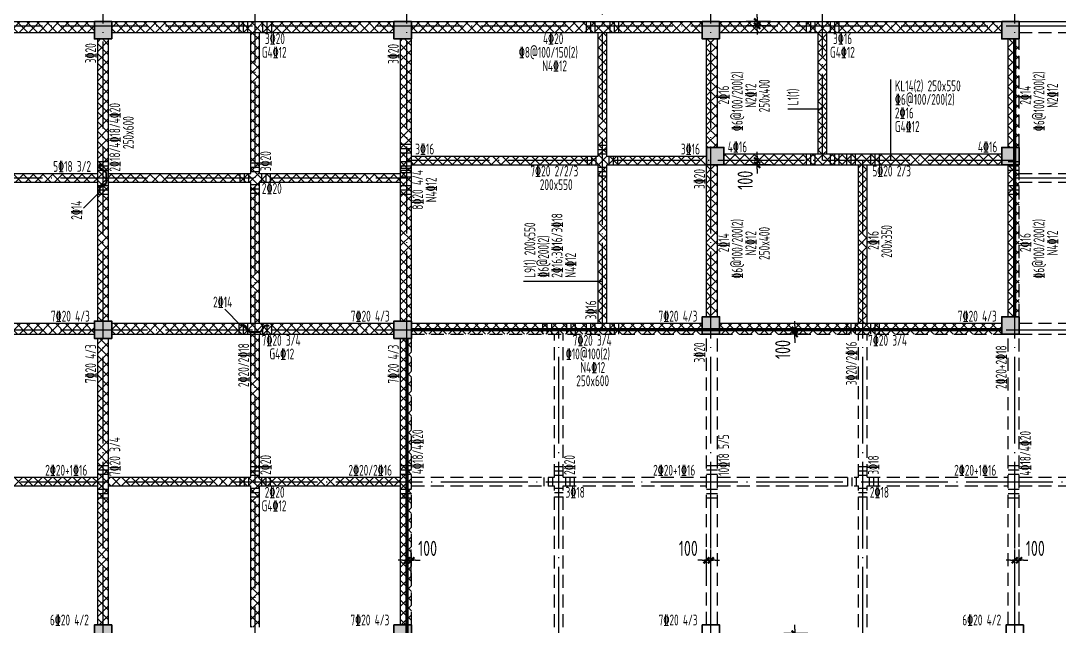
# Model space of a CAD drawing. Extents: x 8243024 to 8945023, y 669070 to 951310.
# Drawn here: x 8631985 to 8655906, y 777831 to 791781 of the extents above; entities that cross this region are included whole.
import ezdxf

# ---------------------------------------------------------------- set-up
doc = ezdxf.new("R2010")
doc.units = 0
doc.header["$LTSCALE"] = 1000
doc.linetypes.add('DASHED', pattern=[0.75, 0.5, -0.25])
doc.linetypes.add('DOTE', pattern=[2.42, 2, -0.2, 0.02, -0.2])
doc.layers.get('0').update_dxf_attribs({"linetype": 'CONTINUOUS'})
doc.layers.get('Defpoints').update_dxf_attribs({"linetype": 'CONTINUOUS'})
for name, color, linetype in [('BEAM', 4, 'DASHED'), ('BEAM_CON', 4, 'CONTINUOUS'), ('DIM', 3, 'CONTINUOUS'), ('DOTE', 1, 'DOTE'), ('HATCH', 254, 'CONTINUOUS'), ('柱涂实', 54, 'CONTINUOUS')]:
    doc.layers.add(name, color=color, linetype=linetype)
for name, color, linetype, lineweight in [('柱', 2, 'CONTINUOUS', 35), ('梁原位标注', 7, 'CONTINUOUS', 25), ('梁原位标注竖向', 7, 'CONTINUOUS', 25), ('梁集中标注', 2, 'CONTINUOUS', 25), ('梁集中标注竖向', 2, 'CONTINUOUS', 25), ('次梁吊筋', 1, 'CONTINUOUS', 40), ('次梁吊筋标注', 7, 'CONTINUOUS', 18), ('次梁箍筋', 1, 'CONTINUOUS', 30)]:
    doc.layers.add(name, color=color, linetype=linetype, lineweight=lineweight)
doc.styles.add('TSSD_Dimension', font='Tssdeng.shx', dxfattribs={"width": 0.7, "bigfont": 'tssdchn.shx'})
doc.styles.add('TSSD_REIN', font='Tssdeng.shx', dxfattribs={"width": 0.7, "bigfont": 'hztxt.shx'})
doc.dimstyles.new('TSSD_100_100$0', dxfattribs={"dimtxt": 350, "dimasz": 100, "dimexe": 250, "dimexo": 150, "dimgap": 100, "dimtad": 1, "dimdec": 0, "dimzin": 0, "dimdsep": 46, "dimtxsty": 'TSSD_Dimension', "dimblk": '_TSDBK', "dimblk1": '_TSDBK', "dimblk2": '_TSDBK', "dimsah": 1, "dimcen": 0, "dimclrt": 7, "dimadec": 0, "dimazin": 0, "dimtfac": 1, "dimtdec": 0, "dimtix": 1, "dimtmove": 2, "dimatfit": 3, "dimldrblk": '_TSDBK', "dimfxl": 0, "dimtolj": 1, "dimtzin": 0, "dimarcsym": 0})
pattern_1 = [(45, (0, 0), (-112.2532015, 112.2532015), []), (135, (0, 0), (-112.2532015, -112.2532015), [])]

# ---------------------------------------------------------------- blocks, each defined once
blk = doc.blocks.new('3a')
at = {"layer": '柱涂实'}
for points in [[(7740434, 660528), (7740434, 660928), (7740034, 660928), (7740034, 660528)], [(7747334, 660528), (7747334, 660928), (7746934, 660928), (7746934, 660528)], [(7754434, 660528), (7754434, 660928), (7754034, 660928), (7754034, 660528)], [(7761334, 660528), (7761334, 660928), (7760934, 660928), (7760934, 660528)], [(7754534, 657628), (7754534, 658028), (7754134, 658028), (7754134, 657628)], [(7761334, 657628), (7761334, 658028), (7760934, 658028), (7760934, 657628)], [(7740434, 653628), (7740434, 654028), (7740034, 654028), (7740034, 653628)], [(7747334, 653628), (7747334, 654028), (7746934, 654028), (7746934, 653628)], [(7754434, 653728), (7754434, 654128), (7754034, 654128), (7754034, 653728)], [(7761334, 653728), (7761334, 654128), (7760934, 654128), (7760934, 653728)], [(7740434, 646628), (7740434, 647028), (7740034, 647028), (7740034, 646628)], [(7747334, 646628), (7747334, 647028), (7746934, 647028), (7746934, 646628)]]:
    blk.add_hatch(color=256, dxfattribs=at).paths.add_polyline_path(points)
at = {"layer": 'BEAM', "ltscale": 0.6}
for p, q in [((7761334, 660678), (7768034, 660678)), ((7761334, 658028), (7761334, 660528)), ((7761334, 654128), (7761334, 657628)), ((7761334, 657428), (7764634, 657428)), ((7761334, 657228), (7764634, 657228)), ((7761334, 653978), (7768034, 653978)), ((7747334, 653728), (7751734, 653728)), ((7747334, 647028), (7747334, 653628)), ((7750634, 650428), (7750634, 653728)), ((7750834, 650428), (7750834, 653728)), ((7751734, 653728), (7754034, 653728)), ((7754134, 647028), (7754134, 653728)), ((7754384, 647028), (7754384, 653728)), ((7754434, 653728), (7760934, 653728)), ((7757634, 650428), (7757634, 653728)), ((7757834, 650428), (7757834, 653728)), ((7761084, 647028), (7761084, 653728)), ((7761334, 647028), (7761334, 653728)), ((7761334, 653728), (7768034, 653728)), ((7747334, 650428), (7750634, 650428)), ((7750834, 650428), (7754134, 650428)), ((7754384, 650428), (7757634, 650428)), ((7757834, 650428), (7761084, 650428)), ((7761334, 650428), (7764634, 650428)), ((7747334, 650228), (7750634, 650228)), ((7750634, 646978), (7750634, 650228)), ((7750834, 650228), (7754134, 650228)), ((7750834, 646978), (7750834, 650228)), ((7754384, 650228), (7757634, 650228)), ((7757634, 646978), (7757634, 650228)), ((7757834, 650228), (7761084, 650228)), ((7757834, 646978), (7757834, 650228)), ((7761334, 650228), (7764634, 650228))]:
    blk.add_line(p, q, dxfattribs=at)
at = {"layer": 'BEAM_CON'}
for p, q in [((7736734, 660928), (7740034, 660928)), ((7740434, 660928), (7746934, 660928)), ((7747334, 660928), (7751734, 660928)), ((7751734, 660928), (7754034, 660928)), ((7754434, 660928), (7756804, 660928)), ((7756804, 660928), (7760934, 660928)), ((7761334, 660928), (7768034, 660928)), ((7736734, 660678), (7740034, 660678)), ((7740109, 654028), (7740109, 660528)), ((7740359, 654028), (7740359, 660528)), ((7740434, 660678), (7746934, 660678)), ((7743634, 657428), (7743634, 660678)), ((7743834, 657428), (7743834, 660678)), ((7747084, 657728), (7747084, 660528)), ((7747334, 660678), (7751734, 660678)), ((7747334, 657728), (7747334, 660528)), ((7751634, 657828), (7751634, 660678)), ((7751734, 660678), (7754034, 660678)), ((7751834, 657828), (7751834, 660678)), ((7754134, 658028), (7754134, 660528)), ((7754384, 658028), (7754384, 660528)), ((7754434, 660678), (7756804, 660678)), ((7756704, 657878), (7756704, 660678)), ((7756804, 660678), (7760934, 660678)), ((7756904, 657878), (7756904, 660678)), ((7761084, 658028), (7761084, 660528)), ((7754534, 657878), (7756804, 657878)), ((7756804, 657878), (7760934, 657878)), ((7747084, 654028), (7747084, 657728)), ((7747334, 657828), (7751634, 657828)), ((7747334, 654028), (7747334, 657728)), ((7747334, 657628), (7751634, 657628)), ((7751634, 653978), (7751634, 657628)), ((7751834, 657828), (7754134, 657828)), ((7751834, 657628), (7754134, 657628)), ((7751834, 653978), (7751834, 657628)), ((7754134, 654128), (7754134, 657628)), ((7754384, 654128), (7754384, 657628)), ((7754534, 657628), (7756804, 657628)), ((7756804, 657628), (7760934, 657628)), ((7757634, 653978), (7757634, 657628)), ((7757834, 653978), (7757834, 657628)), ((7761084, 654128), (7761084, 657628)), ((7736834, 657428), (7740109, 657428)), ((7740359, 657428), (7743634, 657428)), ((7743834, 657428), (7747084, 657428)), ((7736834, 657228), (7740109, 657228)), ((7740359, 657228), (7743634, 657228)), ((7743634, 653978), (7743634, 657228)), ((7743834, 657228), (7747084, 657228)), ((7743834, 653978), (7743834, 657228)), ((7733334, 653978), (7740034, 653978)), ((7740434, 653978), (7746934, 653978)), ((7747334, 653978), (7751734, 653978)), ((7751734, 653978), (7754034, 653978)), ((7754434, 653978), (7760934, 653978)), ((7733334, 653728), (7740034, 653728)), ((7740109, 647028), (7740109, 653628)), ((7740359, 647028), (7740359, 653628)), ((7740434, 653728), (7746934, 653728)), ((7743634, 650428), (7743634, 653728)), ((7743834, 650428), (7743834, 653728)), ((7747084, 647028), (7747084, 653628)), ((7736834, 650428), (7740109, 650428)), ((7740359, 650428), (7743634, 650428)), ((7743834, 650428), (7747084, 650428)), ((7736834, 650228), (7740109, 650228)), ((7740359, 650228), (7743634, 650228)), ((7743634, 646978), (7743634, 650228)), ((7743834, 650228), (7747084, 650228)), ((7743834, 646978), (7743834, 650228))]:
    blk.add_line(p, q, dxfattribs=at)
at = {"layer": '柱'}
for points in [[(7740434, 660528), (7740434, 660928), (7740034, 660928), (7740034, 660528)], [(7747334, 660528), (7747334, 660928), (7746934, 660928), (7746934, 660528)], [(7754434, 660528), (7754434, 660928), (7754034, 660928), (7754034, 660528)], [(7761334, 660528), (7761334, 660928), (7760934, 660928), (7760934, 660528)], [(7754534, 657628), (7754534, 658028), (7754134, 658028), (7754134, 657628)], [(7761334, 657628), (7761334, 658028), (7760934, 658028), (7760934, 657628)], [(7740434, 653628), (7740434, 654028), (7740034, 654028), (7740034, 653628)], [(7747334, 653628), (7747334, 654028), (7746934, 654028), (7746934, 653628)], [(7754434, 653728), (7754434, 654128), (7754034, 654128), (7754034, 653728)], [(7761334, 653728), (7761334, 654128), (7760934, 654128), (7760934, 653728)], [(7740434, 646628), (7740434, 647028), (7740034, 647028), (7740034, 646628)], [(7747334, 646628), (7747334, 647028), (7746934, 647028), (7746934, 646628)], [(7754434, 646628), (7754434, 647028), (7754034, 647028), (7754034, 646628)], [(7761434, 646628), (7761434, 647028), (7761034, 647028), (7761034, 646628)]]:
    blk.add_lwpolyline(points, close=True, dxfattribs=at)
at = {"layer": '柱涂实', "linetype": 'Continuous'}
for points in [[(7740434, 660528), (7740434, 660928), (7740034, 660928), (7740034, 660528)], [(7747334, 660528), (7747334, 660928), (7746934, 660928), (7746934, 660528)], [(7754434, 660528), (7754434, 660928), (7754034, 660928), (7754034, 660528)], [(7761334, 660528), (7761334, 660928), (7760934, 660928), (7760934, 660528)], [(7754534, 657628), (7754534, 658028), (7754134, 658028), (7754134, 657628)], [(7761334, 657628), (7761334, 658028), (7760934, 658028), (7760934, 657628)], [(7740434, 653628), (7740434, 654028), (7740034, 654028), (7740034, 653628)], [(7747334, 653628), (7747334, 654028), (7746934, 654028), (7746934, 653628)], [(7754434, 653728), (7754434, 654128), (7754034, 654128), (7754034, 653728)], [(7761334, 653728), (7761334, 654128), (7760934, 654128), (7760934, 653728)], [(7740434, 646628), (7740434, 647028), (7740034, 647028), (7740034, 646628)], [(7747334, 646628), (7747334, 647028), (7746934, 647028), (7746934, 646628)]]:
    blk.add_lwpolyline(points, close=True, dxfattribs=at)
blk = doc.blocks.new('_TSDBK')
blk.add_line((-1, 0), (1.5, 0))
at = {"const_width": 0.5}
blk.add_lwpolyline([(-0.7, -0.7), (0.7, 0.7)], dxfattribs=at)
blk = doc.blocks.new('*D3720')
at = {"layer": 'Defpoints', "color": 0}
for p in [(8640981, 779350), (8640881, 778763), (8640981, 778763)]:
    blk.add_point(p, dxfattribs=at)
at = {"layer": 'DIM', "color": 0, "lineweight": -2}
for p, q in [((8640881, 778913), (8640881, 779600)), ((8640981, 778913), (8640981, 779600)), ((8640781, 779350), (8640681, 779350)), ((8640881, 779350), (8640981, 779350)), ((8641081, 779350), (8641181, 779350))]:
    blk.add_line(p, q, dxfattribs=at)
at = {"layer": 'DIM', "color": 0, "lineweight": -2, "xscale": 100, "yscale": 100, "zscale": 100}
blk.add_blockref('_TSDBK', (8640881, 779350), dxfattribs=at)
at = {"layer": 'DIM', "color": 0, "lineweight": -2, "xscale": 100, "yscale": 100, "zscale": 100, "rotation": 180}
blk.add_blockref('_TSDBK', (8640981, 779350), dxfattribs=at)
at = {"layer": 'DIM', "color": 7, "insert": (8641355, 779625), "char_height": 350, "attachment_point": 5, "style": 'TSSD_Dimension'}
blk.add_mtext('\\A1;100', dxfattribs=at)
blk = doc.blocks.new('*D3721')
at = {"layer": 'Defpoints', "color": 0}
for p in [(8647881, 779350), (8647781, 778763), (8647881, 778763)]:
    blk.add_point(p, dxfattribs=at)
at = {"layer": 'DIM', "color": 0, "lineweight": -2}
for p, q in [((8647781, 778913), (8647781, 779600)), ((8647881, 778913), (8647881, 779600)), ((8647681, 779350), (8647581, 779350)), ((8647781, 779350), (8647881, 779350)), ((8647981, 779350), (8648081, 779350))]:
    blk.add_line(p, q, dxfattribs=at)
at = {"layer": 'DIM', "color": 0, "lineweight": -2, "xscale": 100, "yscale": 100, "zscale": 100}
blk.add_blockref('_TSDBK', (8647781, 779350), dxfattribs=at)
at = {"layer": 'DIM', "color": 0, "lineweight": -2, "xscale": 100, "yscale": 100, "zscale": 100, "rotation": 180}
blk.add_blockref('_TSDBK', (8647881, 779350), dxfattribs=at)
at = {"layer": 'DIM', "color": 7, "insert": (8647362, 779625), "char_height": 350, "attachment_point": 5, "style": 'TSSD_Dimension'}
blk.add_mtext('\\A1;100', dxfattribs=at)
blk = doc.blocks.new('*D3722')
at = {"layer": 'Defpoints', "color": 0}
for p in [(8654981, 779350), (8654881, 778763), (8654981, 778763)]:
    blk.add_point(p, dxfattribs=at)
at = {"layer": 'DIM', "color": 0, "lineweight": -2}
for p, q in [((8654881, 778913), (8654881, 779600)), ((8654981, 778913), (8654981, 779600)), ((8654781, 779350), (8654681, 779350)), ((8654881, 779350), (8654981, 779350)), ((8655081, 779350), (8655181, 779350))]:
    blk.add_line(p, q, dxfattribs=at)
at = {"layer": 'DIM', "color": 0, "lineweight": -2, "xscale": 100, "yscale": 100, "zscale": 100}
blk.add_blockref('_TSDBK', (8654881, 779350), dxfattribs=at)
at = {"layer": 'DIM', "color": 0, "lineweight": -2, "xscale": 100, "yscale": 100, "zscale": 100, "rotation": 180}
blk.add_blockref('_TSDBK', (8654981, 779350), dxfattribs=at)
at = {"layer": 'DIM', "color": 7, "insert": (8655355, 779625), "char_height": 350, "attachment_point": 5, "style": 'TSSD_Dimension'}
blk.add_mtext('\\A1;100', dxfattribs=at)
blk = doc.blocks.new('*D3731')
at = {"layer": 'Defpoints', "color": 0}
for p in [(8649812, 777562), (8650268, 777662), (8650268, 777562)]:
    blk.add_point(p, dxfattribs=at)
at = {"layer": 'DIM', "color": 0, "lineweight": -2}
for p, q in [((8649812, 777762), (8649812, 777862)), ((8650118, 777662), (8649562, 777662)), ((8650118, 777562), (8649562, 777562)), ((8649812, 777662), (8649812, 777562)), ((8649812, 777462), (8649812, 777362))]:
    blk.add_line(p, q, dxfattribs=at)
at = {"layer": 'DIM', "color": 0, "lineweight": -2, "xscale": 100, "yscale": 100, "zscale": 100}
for p, rotation in [((8649812, 777662), 270), ((8649812, 777562), 90)]:
    blk.add_blockref('_TSDBK', p, dxfattribs=dict(at, rotation=rotation))
at = {"layer": 'DIM', "color": 7, "insert": (8649537, 777207), "char_height": 350, "attachment_point": 5, "rotation": 90, "style": 'TSSD_Dimension'}
blk.add_mtext('\\A1;100', dxfattribs=at)
blk = doc.blocks.new('*D3732')
at = {"layer": 'Defpoints', "color": 0}
for p in [(8650268, 784662), (8649812, 784562), (8650268, 784562)]:
    blk.add_point(p, dxfattribs=at)
at = {"layer": 'DIM', "color": 0, "lineweight": -2}
for p, q in [((8650118, 784662), (8649562, 784662)), ((8649812, 784762), (8649812, 784862)), ((8649812, 784662), (8649812, 784562)), ((8650118, 784562), (8649562, 784562)), ((8649812, 784462), (8649812, 784362))]:
    blk.add_line(p, q, dxfattribs=at)
at = {"layer": 'DIM', "color": 0, "lineweight": -2, "xscale": 100, "yscale": 100, "zscale": 100}
for p, rotation in [((8649812, 784662), 270), ((8649812, 784562), 90)]:
    blk.add_blockref('_TSDBK', p, dxfattribs=dict(at, rotation=rotation))
at = {"layer": 'DIM', "color": 7, "insert": (8649537, 784207), "char_height": 350, "attachment_point": 5, "rotation": 90, "style": 'TSSD_Dimension'}
blk.add_mtext('\\A1;100', dxfattribs=at)
blk = doc.blocks.new('*D3733')
at = {"layer": 'Defpoints', "color": 0}
for p in [(8648947, 788462), (8649403, 788562), (8649403, 788462)]:
    blk.add_point(p, dxfattribs=at)
at = {"layer": 'DIM', "color": 0, "lineweight": -2}
for p, q in [((8648947, 788662), (8648947, 788762)), ((8649253, 788562), (8648697, 788562)), ((8649253, 788462), (8648697, 788462)), ((8648947, 788562), (8648947, 788462)), ((8648947, 788362), (8648947, 788262))]:
    blk.add_line(p, q, dxfattribs=at)
at = {"layer": 'DIM', "color": 0, "lineweight": -2, "xscale": 100, "yscale": 100, "zscale": 100}
for p, rotation in [((8648947, 788562), 270), ((8648947, 788462), 90)]:
    blk.add_blockref('_TSDBK', p, dxfattribs=dict(at, rotation=rotation))
at = {"layer": 'DIM', "color": 7, "insert": (8648672, 788107), "char_height": 350, "attachment_point": 5, "rotation": 90, "style": 'TSSD_Dimension'}
blk.add_mtext('\\A1;100', dxfattribs=at)
blk = doc.blocks.new('*D3734')
at = {"layer": 'Defpoints', "color": 0}
for p in [(8648947, 791662), (8649403, 791762), (8649403, 791662)]:
    blk.add_point(p, dxfattribs=at)
at = {"layer": 'DIM', "color": 0, "lineweight": -2}
for p, q in [((8648947, 791862), (8648947, 791962)), ((8649253, 791762), (8648697, 791762)), ((8649253, 791662), (8648697, 791662)), ((8648947, 791762), (8648947, 791662)), ((8648947, 791562), (8648947, 791462))]:
    blk.add_line(p, q, dxfattribs=at)
at = {"layer": 'DIM', "color": 0, "lineweight": -2, "xscale": 100, "yscale": 100, "zscale": 100}
for p, rotation in [((8648947, 791762), 270), ((8648947, 791662), 90)]:
    blk.add_blockref('_TSDBK', p, dxfattribs=dict(at, rotation=rotation))
at = {"layer": 'DIM', "color": 7, "insert": (8648672, 792150), "char_height": 350, "attachment_point": 5, "rotation": 90, "style": 'TSSD_Dimension'}
blk.add_mtext('\\A1;100', dxfattribs=at)

msp = doc.modelspace()

# ---------------------------------------------------------------- hatches: boundary and pattern name
at = {"layer": 'HATCH'}
h = msp.add_hatch(dxfattribs=at)
h.set_pattern_fill('HOLE_MATETIEL', color=256, scale=50, style=0)
h.set_pattern_definition(pattern_1)
h.paths.add_polyline_path([(8633681.4, 791761.6), (8630381.4, 791761.6), (8626981.4, 791761.6), (8626981.4, 791511.6), (8630381.4, 791511.6), (8633681.4, 791511.6)])
h = msp.add_hatch(dxfattribs=at)
h.set_pattern_fill('HOLE_MATETIEL', color=256, scale=50, style=0)
h.set_pattern_definition(pattern_1)
h.paths.add_polyline_path([(8640581.4, 791761.6), (8634081.4, 791761.6), (8634081.4, 791511.6), (8640581.4, 791511.6)])
h = msp.add_hatch(dxfattribs=at)
h.set_pattern_fill('HOLE_MATETIEL', color=256, scale=50, style=0)
h.set_pattern_definition(pattern_1)
h.paths.add_polyline_path([(8647681.4, 791761.6), (8645381.4, 791761.6), (8640981.4, 791761.6), (8640981.4, 791511.6), (8645381.4, 791511.6), (8647681.4, 791511.6)])
h = msp.add_hatch(dxfattribs=at)
h.set_pattern_fill('HOLE_MATETIEL', color=256, scale=50, style=0)
h.set_pattern_definition(pattern_1)
h.paths.add_polyline_path([(8654581.4, 791761.6), (8650451.4, 791761.6), (8648081.4, 791761.6), (8648081.4, 791511.6), (8650451.4, 791511.6), (8654581.4, 791511.6)])
h = msp.add_hatch(dxfattribs=at)
h.set_pattern_fill('HOLE_MATETIEL', color=256, scale=50, style=0)
h.set_pattern_definition(pattern_1)
h.paths.add_polyline_path([(8633756.4, 788261.6), (8630481.4, 788261.6), (8630481.4, 789261.6), (8630481.4, 791511.6), (8630381.4, 791511.6), (8630281.4, 791511.6), (8630281.4, 789261.6), (8630281.4, 788261.6), (8626981.4, 788261.6), (8626981.4, 788061.6), (8630281.4, 788061.6), (8630281.4, 784811.6), (8630481.4, 784811.6), (8630481.4, 788061.6), (8633756.4, 788061.6)])
h = msp.add_hatch(dxfattribs=at)
h.set_pattern_fill('HOLE_MATETIEL', color=256, scale=50, style=0)
h.set_pattern_definition(pattern_1)
h.paths.add_polyline_path([(8634006.4, 791361.6), (8633756.4, 791361.6), (8633756.4, 784861.6), (8634006.4, 784861.6)])
h = msp.add_hatch(dxfattribs=at)
h.set_pattern_fill('HOLE_MATETIEL', color=256, scale=50, style=0)
h.set_pattern_definition(pattern_1)
h.paths.add_polyline_path([(8640731.4, 788261.6), (8637481.4, 788261.6), (8637481.4, 791511.6), (8637281.4, 791511.6), (8637281.4, 788261.6), (8634006.4, 788261.6), (8634006.4, 788061.6), (8637281.4, 788061.6), (8637281.4, 784811.6), (8637481.4, 784811.6), (8637481.4, 788061.6), (8640731.4, 788061.6)])
h = msp.add_hatch(dxfattribs=at)
h.set_pattern_fill('HOLE_MATETIEL', color=256, scale=50, style=0)
h.set_pattern_definition(pattern_1)
h.paths.add_polyline_path([(8640981.4, 791361.6), (8640731.4, 791361.6), (8640731.4, 788561.6), (8640731.4, 784861.6), (8640981.4, 784861.6), (8640981.4, 788561.6)])
h = msp.add_hatch(dxfattribs=at)
h.set_pattern_fill('HOLE_MATETIEL', color=256, scale=50, style=0)
h.set_pattern_definition(pattern_1)
h.paths.add_polyline_path([(8647781.4, 788661.6), (8645481.4, 788661.6), (8645481.4, 791511.6), (8645381.4, 791511.6), (8645281.4, 791511.6), (8645281.4, 788661.6), (8640981.4, 788661.6), (8640981.4, 788561.6), (8640981.4, 788461.6), (8645281.4, 788461.6), (8645281.4, 784811.6), (8645381.4, 784811.6), (8645481.4, 784811.6), (8645481.4, 788461.6), (8647781.4, 788461.6)])
h = msp.add_hatch(dxfattribs=at)
h.set_pattern_fill('HOLE_MATETIEL', color=256, scale=50, style=0)
h.set_pattern_definition(pattern_1)
h.paths.add_polyline_path([(8648031.4, 791361.6), (8647781.4, 791361.6), (8647781.4, 788861.6), (8648031.4, 788861.6)])
h = msp.add_hatch(dxfattribs=at)
h.set_pattern_fill('HOLE_MATETIEL', color=256, scale=50, style=0)
h.set_pattern_definition(pattern_1)
h.paths.add_polyline_path([(8650551.4, 791511.6), (8650451.4, 791511.6), (8650351.4, 791511.6), (8650351.4, 788711.6), (8650451.4, 788711.6), (8650551.4, 788711.6)])
h = msp.add_hatch(dxfattribs=at)
h.set_pattern_fill('HOLE_MATETIEL', color=256, scale=50, style=0)
h.set_pattern_definition(pattern_1)
h.paths.add_polyline_path([(8654981.4, 791361.6), (8654731.4, 791361.6), (8654731.4, 788861.6), (8654981.4, 788861.6)])
h = msp.add_hatch(dxfattribs=at)
h.set_pattern_fill('HOLE_MATETIEL', color=256, scale=50, style=0)
h.set_pattern_definition(pattern_1)
h.paths.add_polyline_path([(8654581.4, 788711.6), (8650451.4, 788711.6), (8648181.4, 788711.6), (8648181.4, 788461.6), (8650451.4, 788461.6), (8654581.4, 788461.6)])
h = msp.add_hatch(dxfattribs=at)
h.set_pattern_fill('HOLE_MATETIEL', color=256, scale=50, style=0)
h.set_pattern_definition(pattern_1)
h.paths.add_polyline_path([(8648031.4, 788461.6), (8647781.4, 788461.6), (8647781.4, 784961.6), (8648031.4, 784961.6)])
h = msp.add_hatch(dxfattribs=at)
h.set_pattern_fill('HOLE_MATETIEL', color=256, scale=50, style=0)
h.set_pattern_definition(pattern_1)
h.paths.add_polyline_path([(8651481.4, 788461.6), (8651281.4, 788461.6), (8651281.4, 784811.6), (8651481.4, 784811.6)])
h = msp.add_hatch(dxfattribs=at)
h.set_pattern_fill('HOLE_MATETIEL', color=256, scale=50, style=0)
h.set_pattern_definition(pattern_1)
h.paths.add_polyline_path([(8654981.4, 788461.6), (8654731.4, 788461.6), (8654731.4, 784961.6), (8654981.4, 784961.6)])
h = msp.add_hatch(dxfattribs=at)
h.set_pattern_fill('HOLE_MATETIEL', color=256, scale=50, style=0)
h.set_pattern_definition(pattern_1)
h.paths.add_polyline_path([(8633681.4, 784811.6), (8626981.4, 784811.6), (8626981.4, 784561.6), (8633681.4, 784561.6)])
h = msp.add_hatch(dxfattribs=at)
h.set_pattern_fill('HOLE_MATETIEL', color=256, scale=50, style=0)
h.set_pattern_definition(pattern_1)
h.paths.add_polyline_path([(8640581.4, 784811.6), (8634081.4, 784811.6), (8634081.4, 784561.6), (8640581.4, 784561.6)])
h = msp.add_hatch(dxfattribs=at)
h.set_pattern_fill('HOLE_MATETIEL', color=256, scale=50, style=0)
h.set_pattern_definition(pattern_1)
h.paths.add_polyline_path([(8647681.4, 784811.6), (8645381.4, 784811.6), (8640981.4, 784811.6), (8640981.4, 784561.6), (8645381.4, 784561.6), (8647681.4, 784561.6)])
h = msp.add_hatch(dxfattribs=at)
h.set_pattern_fill('HOLE_MATETIEL', color=256, scale=50, style=0)
h.set_pattern_definition(pattern_1)
h.paths.add_polyline_path([(8654581.4, 784811.6), (8648081.4, 784811.6), (8648081.4, 784561.6), (8654581.4, 784561.6)])
h = msp.add_hatch(dxfattribs=at)
h.set_pattern_fill('HOLE_MATETIEL', color=256, scale=50, style=0)
h.set_pattern_definition(pattern_1)
h.paths.add_polyline_path([(8633756.4, 781261.6), (8630481.4, 781261.6), (8630481.4, 784561.6), (8630281.4, 784561.6), (8630281.4, 781261.6), (8626981.4, 781261.6), (8626981.4, 781061.6), (8630281.4, 781061.6), (8630281.4, 777811.6), (8630481.4, 777811.6), (8630481.4, 781061.6), (8633756.4, 781061.6)])
h = msp.add_hatch(dxfattribs=at)
h.set_pattern_fill('HOLE_MATETIEL', color=256, scale=50, style=0)
h.set_pattern_definition(pattern_1)
h.paths.add_polyline_path([(8634006.4, 784461.6), (8633756.4, 784461.6), (8633756.4, 777861.6), (8634006.4, 777861.6)])
h = msp.add_hatch(dxfattribs=at)
h.set_pattern_fill('HOLE_MATETIEL', color=256, scale=50, style=0)
h.set_pattern_definition(pattern_1)
h.paths.add_polyline_path([(8640731.4, 781261.6), (8637481.4, 781261.6), (8637481.4, 784561.6), (8637281.4, 784561.6), (8637281.4, 781261.6), (8634006.4, 781261.6), (8634006.4, 781061.6), (8637281.4, 781061.6), (8637281.4, 777811.6), (8637481.4, 777811.6), (8637481.4, 781061.6), (8640731.4, 781061.6)])
h = msp.add_hatch(dxfattribs=at)
h.set_pattern_fill('HOLE_MATETIEL', color=256, scale=50, style=0)
h.set_pattern_definition(pattern_1)
h.paths.add_polyline_path([(8640981.4, 784461.6), (8640731.4, 784461.6), (8640731.4, 777861.6), (8640981.4, 777861.6)])

# ---------------------------------------------------------------- linework, layer by layer
at = {"const_width": 75}
for points in [[(8654881.4, 784961.6), (8654881.4, 791361.6)], [(8640981.4, 784661.6), (8654581.4, 784661.6)], [(8640881.4, 784461.6), (8640881.4, 749961.6)]]:
    msp.add_lwpolyline(points, dxfattribs=at)
at = {"layer": 'DOTE'}
for p, q in [((8633881.4, 748161.6), (8633881.4, 793161.6)), ((8637381.4, 749661.6), (8637381.4, 793161.6)), ((8640881.4, 748161.6), (8640881.4, 793161.6)), ((8645381.4, 784661.6), (8645381.4, 793161.6)), ((8647881.4, 748161.6), (8647881.4, 793161.6)), ((8650451.4, 788561.6), (8650451.4, 793161.6)), ((8654881.4, 748161.6), (8654881.4, 793161.6)), ((8618381.4, 791661.6), (8748681.4, 791661.6)), ((8654881.4, 788561.6), (8640881.4, 788561.6)), ((8651381.4, 748161.6), (8651381.4, 788561.6)), ((8618381.4, 788161.6), (8640881.4, 788161.6)), ((8654881.4, 788161.6), (8719181.4, 788161.6)), ((8618381.4, 784661.6), (8748681.4, 784661.6)), ((8644381.4, 748161.6), (8644381.4, 784661.6)), ((8619881.4, 781161.6), (8748681.4, 781161.6))]:
    msp.add_line(p, q, dxfattribs=at)
at = {"layer": '梁集中标注', "linetype": 'Continuous'}
msp.add_line((8652030.7, 788586.6), (8652030.7, 790430.4), dxfattribs=at)
at = {"layer": '梁集中标注竖向', "linetype": 'Continuous'}
for p, q in [((8650451.4, 789744.9), (8649650.4, 789744.9)), ((8645381.4, 785771.1), (8643562.6, 785771.1))]:
    msp.add_line(p, q, dxfattribs=at)
at = {"layer": '次梁吊筋', "linetype": 'Continuous'}
for p, q in [((8633806.4, 788386.6), (8633806.4, 788486.6)), ((8633956.4, 788286.6), (8633806.4, 788386.6)), ((8633956.4, 788036.6), (8633956.4, 788286.6)), ((8633806.4, 787936.6), (8633956.4, 788036.6)), ((8633806.4, 787836.6), (8633806.4, 787936.6)), ((8637056.4, 784761.6), (8637156.4, 784761.6)), ((8637156.4, 784761.6), (8637256.4, 784611.6)), ((8637506.4, 784611.6), (8637606.4, 784761.6)), ((8637606.4, 784761.6), (8637706.4, 784761.6)), ((8637256.4, 784611.6), (8637506.4, 784611.6))]:
    msp.add_line(p, q, dxfattribs=at)
at = {"layer": '次梁吊筋标注', "linetype": 'Continuous'}
for p, q in [((8633806.4, 787836.6), (8633431.4, 787461.6)), ((8637056.4, 784761.6), (8636681.4, 785136.6))]:
    msp.add_line(p, q, dxfattribs=at)
at = {"layer": '次梁箍筋', "linetype": 'Continuous'}
for p, q in [((8637006.4, 791761.6), (8637006.4, 791511.6)), ((8637106.4, 791761.6), (8637106.4, 791511.6)), ((8637206.4, 791761.6), (8637206.4, 791511.6)), ((8637556.4, 791761.6), (8637556.4, 791511.6)), ((8637656.4, 791761.6), (8637656.4, 791511.6)), ((8637756.4, 791761.6), (8637756.4, 791511.6)), ((8645006.4, 791761.6), (8645006.4, 791511.6)), ((8645106.4, 791761.6), (8645106.4, 791511.6)), ((8645206.4, 791761.6), (8645206.4, 791511.6)), ((8645556.4, 791761.6), (8645556.4, 791511.6)), ((8645656.4, 791761.6), (8645656.4, 791511.6)), ((8645756.4, 791761.6), (8645756.4, 791511.6)), ((8650076.4, 791761.6), (8650076.4, 791511.6)), ((8650176.4, 791761.6), (8650176.4, 791511.6)), ((8650276.4, 791761.6), (8650276.4, 791511.6)), ((8650626.4, 791761.6), (8650626.4, 791511.6)), ((8650726.4, 791761.6), (8650726.4, 791511.6)), ((8650826.4, 791761.6), (8650826.4, 791511.6)), ((8640731.4, 788936.6), (8640981.4, 788936.6)), ((8640731.4, 788836.6), (8640981.4, 788836.6)), ((8640731.4, 788736.6), (8640981.4, 788736.6)), ((8645281.4, 788911.6), (8645481.4, 788911.6)), ((8645281.4, 788811.6), (8645481.4, 788811.6)), ((8645281.4, 788711.6), (8645481.4, 788711.6)), ((8650076.4, 788711.6), (8650076.4, 788461.6)), ((8650176.4, 788711.6), (8650176.4, 788461.6)), ((8650276.4, 788711.6), (8650276.4, 788461.6)), ((8650626.4, 788711.6), (8650626.4, 788461.6)), ((8650726.4, 788711.6), (8650726.4, 788461.6)), ((8650826.4, 788711.6), (8650826.4, 788461.6)), ((8651006.4, 788711.6), (8651006.4, 788461.6)), ((8651106.4, 788711.6), (8651106.4, 788461.6)), ((8651206.4, 788711.6), (8651206.4, 788461.6)), ((8651556.4, 788711.6), (8651556.4, 788461.6)), ((8651656.4, 788711.6), (8651656.4, 788461.6)), ((8651756.4, 788711.6), (8651756.4, 788461.6)), ((8633756.4, 788536.6), (8634006.4, 788536.6)), ((8637281.4, 788511.6), (8637481.4, 788511.6)), ((8640731.4, 788536.6), (8640981.4, 788536.6)), ((8645031.4, 788661.6), (8645031.4, 788461.6)), ((8645131.4, 788661.6), (8645131.4, 788461.6)), ((8645231.4, 788661.6), (8645231.4, 788461.6)), ((8645531.4, 788661.6), (8645531.4, 788461.6)), ((8645631.4, 788661.6), (8645631.4, 788461.6)), ((8645731.4, 788661.6), (8645731.4, 788461.6)), ((8654731.4, 788536.6), (8654981.4, 788536.6)), ((8633756.4, 788436.6), (8634006.4, 788436.6)), ((8633756.4, 788336.6), (8634006.4, 788336.6)), ((8637031.4, 788261.6), (8637031.4, 788061.6)), ((8637131.4, 788261.6), (8637131.4, 788061.6)), ((8637231.4, 788261.6), (8637231.4, 788061.6)), ((8637281.4, 788411.6), (8637481.4, 788411.6)), ((8637281.4, 788311.6), (8637481.4, 788311.6)), ((8637531.4, 788261.6), (8637531.4, 788061.6)), ((8637631.4, 788261.6), (8637631.4, 788061.6)), ((8637731.4, 788261.6), (8637731.4, 788061.6)), ((8640731.4, 788436.6), (8640981.4, 788436.6)), ((8640731.4, 788386.6), (8640981.4, 788386.6)), ((8640731.4, 788336.6), (8640981.4, 788336.6)), ((8640731.4, 788286.6), (8640981.4, 788286.6)), ((8645281.4, 788411.6), (8645481.4, 788411.6)), ((8645281.4, 788311.6), (8645481.4, 788311.6)), ((8654731.4, 788436.6), (8654981.4, 788436.6)), ((8654731.4, 788336.6), (8654981.4, 788336.6)), ((8633756.4, 787986.6), (8634006.4, 787986.6)), ((8637281.4, 788011.6), (8637481.4, 788011.6)), ((8640731.4, 788186.6), (8640981.4, 788186.6)), ((8640731.4, 787986.6), (8640981.4, 787986.6)), ((8645281.4, 788211.6), (8645481.4, 788211.6)), ((8654731.4, 787986.6), (8654981.4, 787986.6)), ((8633756.4, 787886.6), (8634006.4, 787886.6)), ((8633756.4, 787786.6), (8634006.4, 787786.6)), ((8637281.4, 787911.6), (8637481.4, 787911.6)), ((8637281.4, 787811.6), (8637481.4, 787811.6)), ((8640731.4, 787886.6), (8640981.4, 787886.6)), ((8640731.4, 787786.6), (8640981.4, 787786.6)), ((8654731.4, 787886.6), (8654981.4, 787886.6)), ((8654731.4, 787786.6), (8654981.4, 787786.6)), ((8637006.4, 784811.6), (8637006.4, 784561.6)), ((8637106.4, 784811.6), (8637106.4, 784561.6)), ((8637206.4, 784811.6), (8637206.4, 784561.6)), ((8637556.4, 784811.6), (8637556.4, 784561.6)), ((8637656.4, 784811.6), (8637656.4, 784561.6)), ((8637756.4, 784811.6), (8637756.4, 784561.6)), ((8644006.4, 784811.6), (8644006.4, 784561.6)), ((8644106.4, 784811.6), (8644106.4, 784561.6)), ((8644206.4, 784811.6), (8644206.4, 784561.6)), ((8644556.4, 784811.6), (8644556.4, 784561.6)), ((8644656.4, 784811.6), (8644656.4, 784561.6)), ((8644756.4, 784811.6), (8644756.4, 784561.6)), ((8645006.4, 784811.6), (8645006.4, 784561.6)), ((8645106.4, 784811.6), (8645106.4, 784561.6)), ((8645206.4, 784811.6), (8645206.4, 784561.6)), ((8645556.4, 784811.6), (8645556.4, 784561.6)), ((8645656.4, 784811.6), (8645656.4, 784561.6)), ((8645756.4, 784811.6), (8645756.4, 784561.6)), ((8651006.4, 784811.6), (8651006.4, 784561.6)), ((8651106.4, 784811.6), (8651106.4, 784561.6)), ((8651206.4, 784811.6), (8651206.4, 784561.6)), ((8651556.4, 784811.6), (8651556.4, 784561.6)), ((8651656.4, 784811.6), (8651656.4, 784561.6)), ((8651756.4, 784811.6), (8651756.4, 784561.6)), ((8633756.4, 781536.6), (8634006.4, 781536.6)), ((8640731.4, 781536.6), (8640981.4, 781536.6)), ((8647781.4, 781536.6), (8648031.4, 781536.6)), ((8654731.4, 781536.6), (8654981.4, 781536.6)), ((8633756.4, 781436.6), (8634006.4, 781436.6)), ((8633756.4, 781336.6), (8634006.4, 781336.6)), ((8637281.4, 781511.6), (8637481.4, 781511.6)), ((8637281.4, 781411.6), (8637481.4, 781411.6)), ((8637281.4, 781311.6), (8637481.4, 781311.6)), ((8640731.4, 781436.6), (8640981.4, 781436.6)), ((8640731.4, 781336.6), (8640981.4, 781336.6)), ((8644281.4, 781511.6), (8644481.4, 781511.6)), ((8644281.4, 781411.6), (8644481.4, 781411.6)), ((8644281.4, 781311.6), (8644481.4, 781311.6)), ((8647781.4, 781436.6), (8648031.4, 781436.6)), ((8647781.4, 781336.6), (8648031.4, 781336.6)), ((8651281.4, 781511.6), (8651481.4, 781511.6)), ((8651281.4, 781411.6), (8651481.4, 781411.6)), ((8651281.4, 781311.6), (8651481.4, 781311.6)), ((8654731.4, 781436.6), (8654981.4, 781436.6)), ((8654731.4, 781336.6), (8654981.4, 781336.6)), ((8637031.4, 781261.6), (8637031.4, 781061.6)), ((8637131.4, 781261.6), (8637131.4, 781061.6)), ((8637231.4, 781261.6), (8637231.4, 781061.6)), ((8637531.4, 781261.6), (8637531.4, 781061.6)), ((8637631.4, 781261.6), (8637631.4, 781061.6)), ((8637731.4, 781261.6), (8637731.4, 781061.6)), ((8644031.4, 781261.6), (8644031.4, 781061.6)), ((8644131.4, 781261.6), (8644131.4, 781061.6)), ((8644231.4, 781261.6), (8644231.4, 781061.6)), ((8644531.4, 781261.6), (8644531.4, 781061.6)), ((8644631.4, 781261.6), (8644631.4, 781061.6)), ((8644731.4, 781261.6), (8644731.4, 781061.6)), ((8651031.4, 781261.6), (8651031.4, 781061.6)), ((8651131.4, 781261.6), (8651131.4, 781061.6)), ((8651231.4, 781261.6), (8651231.4, 781061.6)), ((8651531.4, 781261.6), (8651531.4, 781061.6)), ((8651631.4, 781261.6), (8651631.4, 781061.6)), ((8651731.4, 781261.6), (8651731.4, 781061.6)), ((8633756.4, 780986.6), (8634006.4, 780986.6)), ((8633756.4, 780886.6), (8634006.4, 780886.6)), ((8637281.4, 781011.6), (8637481.4, 781011.6)), ((8637281.4, 780911.6), (8637481.4, 780911.6)), ((8637281.4, 780811.6), (8637481.4, 780811.6)), ((8640731.4, 780986.6), (8640981.4, 780986.6)), ((8640731.4, 780886.6), (8640981.4, 780886.6)), ((8644281.4, 781011.6), (8644481.4, 781011.6)), ((8644281.4, 780911.6), (8644481.4, 780911.6)), ((8644281.4, 780811.6), (8644481.4, 780811.6)), ((8647781.4, 780986.6), (8648031.4, 780986.6)), ((8647781.4, 780886.6), (8648031.4, 780886.6)), ((8651281.4, 781011.6), (8651481.4, 781011.6)), ((8651281.4, 780911.6), (8651481.4, 780911.6)), ((8651281.4, 780811.6), (8651481.4, 780811.6)), ((8654731.4, 780986.6), (8654981.4, 780986.6)), ((8654731.4, 780886.6), (8654981.4, 780886.6)), ((8633756.4, 780786.6), (8634006.4, 780786.6)), ((8640731.4, 780786.6), (8640981.4, 780786.6)), ((8647781.4, 780786.6), (8648031.4, 780786.6)), ((8654731.4, 780786.6), (8654981.4, 780786.6))]:
    msp.add_line(p, q, dxfattribs=at)

# ---------------------------------------------------------------- block references
at = {"layer": '柱涂实'}
msp.add_blockref('3a', (893647.4, 130834.1), dxfattribs=at)

# ---------------------------------------------------------------- texts
at = {"layer": '梁原位标注', "style": 'TSSD_REIN', "width": 0.65}
for s, p in [('3%%13220', (8637608.6, 791242.9)), ('4%%13220', (8644015.1, 791242.9)), ('3%%13216', (8650696.1, 791242.9)), ('G4%%13212', (8637538.1, 790930.4)), ('%%1328@100/150(2)', (8643457.4, 790930.4)), ('G4%%13212', (8650626.5, 790930.4)), ('N4%%13212', (8643995.2, 790617.9)), ('3%%13216', (8641070.6, 788700.4)), ('3%%13216', (8647191.6, 788700.4)), ('4%%13216', (8648270.8, 788750.4)), ('4%%13216', (8654032.8, 788750.4)), ('5%%13218 3/2', (8632731.6, 788300.4)), ('7%%13220 2/2/3', (8643723.5, 788192.9)), ('5%%13220 2/3', (8651600.9, 788192.9)), ('2%%13220', (8637539, 787792.9)), ('200x550', (8643941, 787880.4)), ('7%%13220 4/3', (8632679.4, 784850.4)), ('7%%13220 4/3', (8639586.4, 784850.4)), ('7%%13220 4/3', (8646675.6, 784850.4)), ('7%%13220 4/3', (8653571, 784850.4)), ('7%%13220 3/4', (8637534.2, 784292.9)), ('7%%13220 3/4', (8644699.8, 784292.9)), ('7%%13220 3/4', (8651503.4, 784292.9)), ('G4%%13212', (8637712.7, 783980.4)), ('%%13210@100(2)', (8644538.8, 783980.4)), ('N4%%13212', (8644875, 783667.9)), ('250x600', (8644781, 783361.2)), ('2%%13220+1%%13216', (8632547.6, 781300.4)), ('2%%13220/2%%13216', (8639532.5, 781300.4)), ('2%%13220+1%%13216', (8646551.5, 781300.4)), ('2%%13220+1%%13216', (8653485.8, 781300.4)), ('2%%13220', (8637604.2, 780792.9)), ('3%%13218', (8644533.9, 780792.9)), ('2%%13218', (8651543.9, 780792.9)), ('G4%%13212', (8637533.6, 780480.4)), ('6%%13220 4/2', (8632656, 777850.4)), ('7%%13220 4/3', (8639578.7, 777850.4)), ('7%%13220 4/3', (8646678.7, 777850.4)), ('6%%13220 4/2', (8653672.7, 777850.4))]:
    msp.add_text(s, height=250, dxfattribs=at).set_placement(p)
at = {"layer": '梁原位标注竖向', "style": 'TSSD_REIN', "width": 0.65}
for s, p in [('3%%13220', (8633717.6, 790801.8)), ('3%%13220', (8640692.6, 790786.1)), ('%%1326@100/200(2)', (8648612.7, 789237.6)), ('250x400', (8649237.7, 789671.3)), ('%%1326@100/200(2)', (8655562.7, 789237.6)), ('2%%13216', (8648300.2, 789852.8)), ('N2%%13212', (8648925.2, 789775.5)), ('2%%13214', (8655250.2, 789846.1)), ('N2%%13212', (8655875.2, 789775.5)), ('2%%13218/4%%13218/4%%13220', (8634275.2, 788305.4)), ('250x600', (8634587.7, 788826.4)), ('3%%13220', (8637750.2, 788315.2)), ('8%%13220 4/4', (8641250.2, 787427.9)), ('3%%13220', (8647742.6, 787905.2)), ('N4%%13212', (8641562.7, 787599.7)), ('%%1326@100/200(2)', (8648612.7, 785837.6)), ('250x400', (8649237.7, 786271.3)), ('200x350', (8652056.5, 786321.3)), ('%%1326@100/200(2)', (8655562.7, 785837.6)), ('2%%13214', (8648300.2, 786446.1)), ('N2%%13212', (8648925.2, 786375.5)), ('2%%13216', (8651750.2, 786502.8)), ('2%%13216', (8655250.2, 786452.8)), ('N4%%13212', (8655875.2, 786375.5)), ('3%%13216', (8645242.6, 784901)), ('7%%13220 4/3', (8633717.6, 783431.3)), ('2%%13220/2%%13218', (8637242.6, 783341.7)), ('7%%13220 4/3', (8640692.6, 783421.2)), ('3%%13220', (8647742.6, 783908.5)), ('3%%13220/2%%13216', (8651242.6, 783382.6)), ('2%%13220+2%%13218', (8654692.6, 783298.1)), ('4%%13218/4%%13220', (8641250.2, 781335.4)), ('10%%13218 5/5', (8648300.2, 781298.1)), ('4%%13218/4%%13220', (8655250.2, 781300.1)), ('7%%13220 3/4', (8634275.2, 781290.4)), ('2%%13220', (8637750.2, 781319.3)), ('2%%13220', (8644750.2, 781318)), ('3%%13218', (8651750.2, 781323.4))]:
    msp.add_text(s, height=250, rotation=90, dxfattribs=at).set_placement(p)
at = {"layer": '梁集中标注', "color": 6, "style": 'TSSD_REIN', "width": 0.65}
for s, p in [('KL14(2) 250x550', (8652120.1, 790156.6)), ('%%1326@100/200(2)', (8652120.1, 789844.1)), ('2%%13216', (8652120.1, 789531.6)), ('G4%%13212', (8652120.1, 789219.1))]:
    msp.add_text(s, height=250, dxfattribs=at).set_placement(p)
at = {"layer": '梁集中标注竖向', "color": 6, "style": 'TSSD_REIN', "width": 0.65}
for s, p in [('L1(1)', (8649899.6, 789834.3)), ('2%%13216;3%%13216/3%%13218', (8644461.4, 785860.5)), ('L9(1) 200x550', (8643836.4, 785860.5)), ('%%1326@200(2)', (8644148.9, 785860.5)), ('N4%%13212', (8644773.9, 785860.5))]:
    msp.add_text(s, height=250, rotation=90, dxfattribs=at).set_placement(p)
at = {"layer": '次梁吊筋标注', "style": 'TSSD_REIN', "width": 0.65}
msp.add_text('2%%13214', height=250, rotation=90, dxfattribs=at).set_placement((8633392.6, 787196.1))
msp.add_text('2%%13214', height=250, dxfattribs=at).set_placement((8636415.8, 785175.4))

# ---------------------------------------------------------------- dimensions: what is measured, and where the dimension line sits
at = {"layer": 'DIM'}
for base, p1, p2, picture, middle in [((8648947.3, 791661.6), (8649403.4, 791761.6), (8649403.4, 791661.6), '*D3734', (8648672.3, 792149.8)), ((8648947.3, 788461.6), (8649403.4, 788561.6), (8649403.4, 788461.6), '*D3733', (8648672.3, 788106.8)), ((8649812.1, 784561.6), (8650268.2, 784661.6), (8650268.2, 784561.6), '*D3732', (8649537.1, 784206.8)), ((8649812.1, 777561.6), (8650268.2, 777661.6), (8650268.2, 777561.6), '*D3731', (8649537.1, 777206.8))]:
    dim = msp.add_linear_dim(base=base, p1=p1, p2=p2, angle=90, dimstyle='TSSD_100_100$0', dxfattribs=at)
    dim.commit()
    dim.dimension.update_dxf_attribs({"geometry": picture, "text_midpoint": middle, "dimtype": 160})
for base, p1, p2, picture, middle in [((8640981.4, 779349.8), (8640881.4, 778762.7), (8640981.4, 778762.7), '*D3720', (8641355.2, 779624.8)), ((8647881.4, 779349.8), (8647781.4, 778762.7), (8647881.4, 778762.7), '*D3721', (8647362.3, 779624.8)), ((8654981.4, 779349.8), (8654881.4, 778762.7), (8654981.4, 778762.7), '*D3722', (8655355.2, 779624.8))]:
    dim = msp.add_linear_dim(base=base, p1=p1, p2=p2, dimstyle='TSSD_100_100$0', dxfattribs=at)
    dim.commit()
    dim.dimension.update_dxf_attribs({"geometry": picture, "text_midpoint": middle, "dimtype": 160})

doc.saveas('drawing.dxf')
